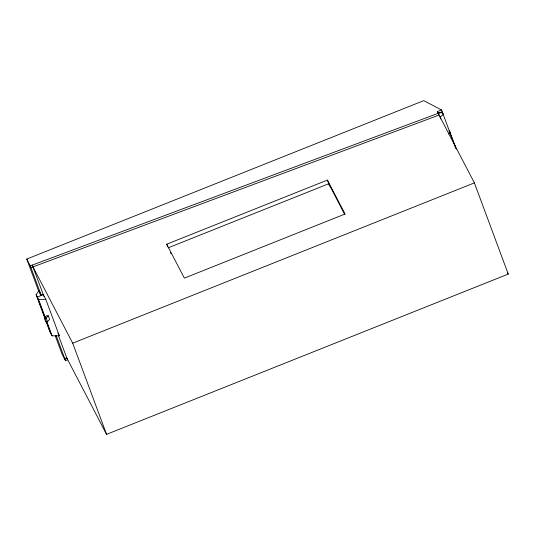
<?xml version="1.0" encoding="UTF-8"?>
<svg xmlns="http://www.w3.org/2000/svg" width="535" height="535" viewBox="0 0 535 535"><rect width="100%" height="100%" fill="white"/><g stroke="black" fill="none" stroke-linecap="round" stroke-linejoin="round"><path stroke-width="0.8" d="M45.335 319.549L36.106 294.711L38.915 290.779L41.121 295.019L43.128 294.217L45.776 299.306L59.325 335.779L52.082 335.853L49.655 331.192L45.91 321.1M44.378 318.104L46.445 315.77L48.25 315.757L49.608 319.402L47.541 321.736L45.736 321.756L44.378 318.104L46.191 318.084L48.25 315.757M38.874 291.702L26.75 259.054L423.753 100.64L441.529 109.936L448.979 129.992M26.75 259.054L30.281 265.835L438.392 113.233L439.074 115.052L30.956 267.661M64.829 358.851L66.835 358.049L106.559 434.36L508.25 274.08L474.385 182.883L438.192 113.36L437.51 111.534L441.529 109.936M442.204 111.755L438.192 113.36A4.327 1.899 -20.4 0 1 443.087 113.453A4.327 1.899 -20.4 0 1 439.957 116.75L440.8 119.031M166.713 244.207L327.393 180.094L345.048 214.013L184.368 278.126L166.713 244.207L167.529 246.401M43.348 294.638L37.323 297.045L45.107 317.997M168.07 247.859L328.744 183.746L344.868 214.709M32.969 266.858L72.693 343.169L474.385 182.883M55.332 336.013L61.973 353.889L65.504 360.677L67.51 359.874L58.415 335.385M36.106 294.711L38.533 299.373L45.776 299.306M449.273 130.56L456.355 149.171M437.51 111.534L438.392 113.233M507.488 272.609L508.25 274.08M170.371 252.279L171.14 253.757M57.934 333.118L59.325 335.779M449.26 130.754L455.753 148.235M327.393 180.094L329.613 186.073M72.693 343.169L106.559 434.36M32.287 265.032L43.99 296.544M30.281 265.835L41.121 295.019M56.115 335.405L65.504 360.677M38.915 290.779L40.64 295.434M46.191 318.084L47.541 321.736M38.533 299.373L45.167 317.228M46.605 321.107L52.082 335.853M46.257 321.1L50.872 333.519M448.885 131.055A4.327 1.899 -20.4 0 1 448.618 133.957"/></g></svg>
